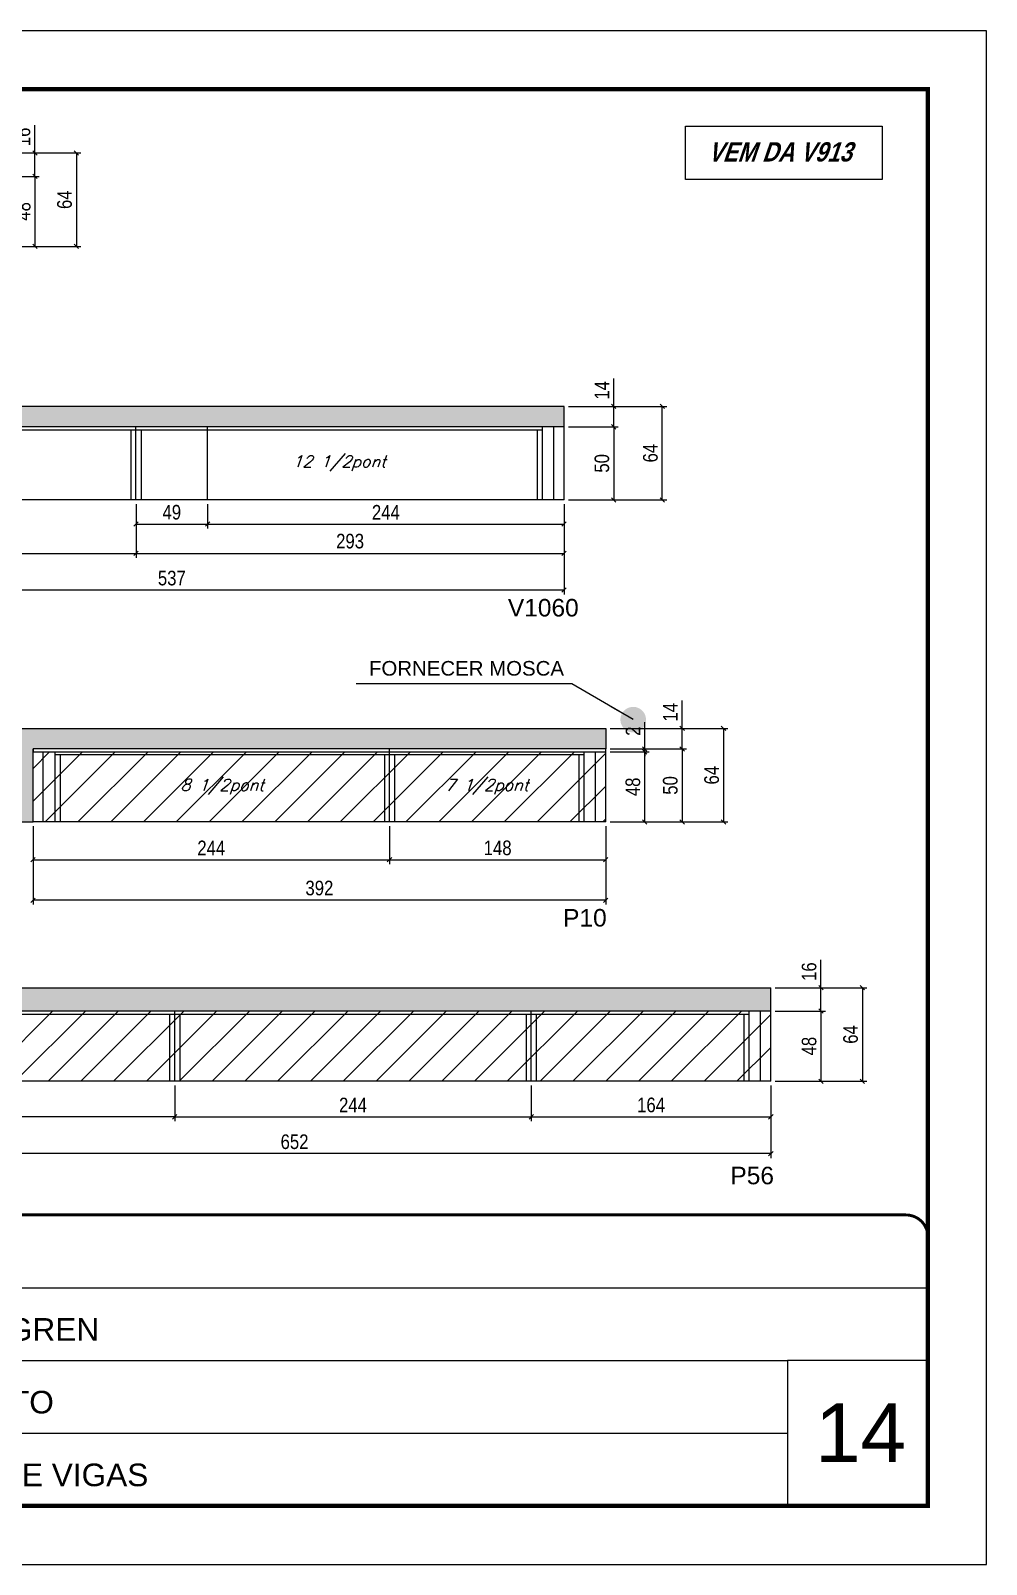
# Model space of a CAD drawing. Extents: x 3309 to 9563, y -2522 to 14608.
# Drawn here: x 5739 to 6393, y 10112 to 11162 of the extents above; entities that cross this region are included whole.
import ezdxf

# ---------------------------------------------------------------- set-up
doc = ezdxf.new("R2010")
doc.units = 0
doc.linetypes.add('CONTINUO', pattern=[0])
doc.linetypes.add('DASHED', pattern=[0.75, 0.5, -0.25])
for name, color, linetype in [('5', 5, 'Continuous'), ('COTA', 241, 'Continuous'), ('NOMENCLATURA', 7, 'Continuous'), ('Painéis', 200, 'Continuous'), ('SARR_2.2x7', 40, 'Continuous'), ('SARR_3.5x7', 81, 'Continuous'), ('texto', 7, 'Continuous')]:
    doc.layers.add(name, color=color, linetype=linetype)
for name, color, linetype, lineweight in [('CARIMBO', 255, 'Continuous', 9), ('Folhas', 255, 'Continuous', 9), ('Hachura', 251, 'Continuous', 9), ('SARRAFO DE PRESSAO', 251, 'DASHED', 9)]:
    doc.layers.add(name, color=color, linetype=linetype, lineweight=lineweight)
doc.styles.add('ARIAL', font='arial.ttf')
doc.styles.add('COTA TECNICA', font='techl___.ttf', dxfattribs={"height": 10})
doc.styles.add('Romans', font='romans.shx')
doc.styles.get("Standard").update_dxf_attribs({"font": 'arial.ttf'})
doc.styles.add('TECNICA', font='techb___.ttf', dxfattribs={"height": 10})
doc.dimstyles.new('3x', dxfattribs={"dimtxt": 10, "dimasz": 5, "dimexe": 7, "dimexo": 5, "dimgap": 4, "dimtad": 1, "dimdec": 4, "dimlfac": 0.333333, "dimdsep": 46, "dimtxsty": 'Standard', "dimblk": 'DOT', "dimcen": 0.09, "dimclrd": 1, "dimclre": 1, "dimclrt": 2, "dimadec": 0, "dimazin": 2, "dimtfac": 1, "dimtdec": 4, "dimtmove": 0, "dimatfit": 3, "dimldrblk": 'DOT', "dimfxl": 1, "dimtolj": 1, "dimtzin": 0, "dimlwd": 9, "dimlwe": 9, "dimarcsym": 0})
doc.dimstyles.new('PAINEL', dxfattribs={"dimtxt": 10, "dimasz": 3, "dimexe": 3, "dimexo": 3, "dimgap": 3, "dimtad": 1, "dimdec": 1, "dimzin": 12, "dimdsep": 46, "dimtxsty": 'COTA TECNICA', "dimblk1": 'OBLIQUE', "dimblk2": 'OBLIQUE', "dimsah": 1, "dimcen": 0.9, "dimclrd": 4, "dimclre": 4, "dimclrt": 240, "dimadec": 1, "dimazin": 3, "dimtfac": 1, "dimtdec": 1, "dimtmove": 0, "dimatfit": 3, "dimfxl": 1, "dimtolj": 1, "dimtzin": 12, "dimarcsym": 0})

# ---------------------------------------------------------------- blocks, each defined once
blk = doc.blocks.new('9999999999')
at = {"color": 30, "linetype": 'CONTINUO'}
for p, q in [((98564.6, 34379.6), (99584, 34379.6)), ((98564.6, 34329.8), (99488, 34329.8)), ((99584, 34329.8), (99488, 34329.8)), ((99488, 34329.8), (99488, 34230.2)), ((98564.6, 34280), (99488, 34280))]:
    blk.add_line(p, q, dxfattribs=at)
at = {"color": 30, "linetype": 'CONTINUO', "const_width": 2}
blk.add_lwpolyline([(99584, 34230.2), (99584, 34414.4, 0.414214), (99569, 34429.4), (98229, 34429.4, 0.414214), (98214, 34414.4), (98214, 34245.2, 0.414214), (98229, 34230.2), (99584, 34230.2)], format="xyb", dxfattribs=at)
at = {"layer": 'Folhas'}
blk.add_lwpolyline([(98139, 34190.2), (99624, 34190.2), (99624, 35240.2), (98139, 35240.2)], close=True, dxfattribs=at)
at = {"layer": 'Folhas', "color": 30, "const_width": 3}
blk.add_lwpolyline([(98214, 34230.2), (99584, 34230.2), (99584, 35200.2), (98214, 35200.2)], close=True, dxfattribs=at)
at = {"color": 7, "linetype": 'Continuous', "ltscale": 5, "style": 'ARIAL'}
for s, p in [('LEAF LOEFGREN', (98837.7, 34343.3)), ('2°PAVIMENTO', (98837.7, 34293.5)), ('LATERAIS DE VIGAS', (98837.7, 34243.7))]:
    blk.add_text(s, height=15.483, dxfattribs=at).set_placement(p)
blk = doc.blocks.new('_Oblique')
at = {"color": 0, "linetype": 'ByBlock', "lineweight": -2}
blk.add_line((-0.5, -0.5), (0.5, 0.5), dxfattribs=at)
blk = doc.blocks.new('*D336')
at = {"layer": 'COTA', "color": 4, "lineweight": -2, "transparency": 16777216}
for p, q in [((5710.4, 11078.4), (5773.1, 11078.4)), ((5770.1, 11078.4), (5770.1, 11014.4)), ((5710.4, 11014.4), (5773.1, 11014.4))]:
    blk.add_line(p, q, dxfattribs=at)
at = {"layer": 'Defpoints', "color": 0, "transparency": 16777216}
for p in [(5707.4, 11078.4, 0), (5707.4, 11014.4, 0), (5770.1, 11014.4)]:
    blk.add_point(p, dxfattribs=at)
at = {"layer": 'COTA', "color": 4, "lineweight": -2, "transparency": 16777216, "xscale": 3, "yscale": 3, "zscale": 3}
for p, rotation in [((5770.1, 11078.4), 90), ((5770.1, 11014.4), 270)]:
    blk.add_blockref('_Oblique', p, dxfattribs=dict(at, rotation=rotation))
at = {"layer": 'COTA', "color": 240, "transparency": 16777216, "insert": (5762, 11046.4), "char_height": 10, "attachment_point": 5, "rotation": 90, "style": 'COTA TECNICA'}
blk.add_mtext('\\A1;64', dxfattribs=at)
blk = doc.blocks.new('*D354')
at = {"layer": 'COTA', "color": 4, "lineweight": -2, "transparency": 16777216}
for p, q in [((5710.4, 11062.4), (5744.7, 11062.4)), ((5741.7, 11062.4), (5741.7, 11014.4)), ((5710.4, 11014.4), (5744.7, 11014.4))]:
    blk.add_line(p, q, dxfattribs=at)
at = {"layer": 'Defpoints', "color": 0, "transparency": 16777216}
for p in [(5707.4, 11062.4, 0), (5707.4, 11014.4, 0), (5741.7, 11014.4)]:
    blk.add_point(p, dxfattribs=at)
at = {"layer": 'COTA', "color": 4, "lineweight": -2, "transparency": 16777216, "xscale": 3, "yscale": 3, "zscale": 3}
for p, rotation in [((5741.7, 11062.4), 90), ((5741.7, 11014.4), 270)]:
    blk.add_blockref('_Oblique', p, dxfattribs=dict(at, rotation=rotation))
at = {"layer": 'COTA', "color": 240, "transparency": 16777216, "insert": (5733.7, 11038.4), "char_height": 10, "attachment_point": 5, "rotation": 90, "style": 'COTA TECNICA'}
blk.add_mtext('\\A1;48', dxfattribs=at)
blk = doc.blocks.new('*D355')
at = {"layer": 'COTA', "color": 4, "lineweight": -2, "transparency": 16777216}
for p, q in [((5741.7, 11078.4), (5741.7, 11097.4)), ((5710.4, 11078.4), (5744.7, 11078.4)), ((5741.7, 11062.4), (5741.7, 11078.4)), ((5710.4, 11062.4), (5744.7, 11062.4))]:
    blk.add_line(p, q, dxfattribs=at)
at = {"layer": 'Defpoints', "color": 0, "transparency": 16777216}
for p in [(5707.4, 11078.4, 0), (5741.7, 11078.4), (5707.4, 11062.4, 0)]:
    blk.add_point(p, dxfattribs=at)
at = {"layer": 'COTA', "color": 4, "lineweight": -2, "transparency": 16777216, "xscale": 3, "yscale": 3, "zscale": 3}
for p, rotation in [((5741.7, 11078.4), 90), ((5741.7, 11062.4), 270)]:
    blk.add_blockref('_Oblique', p, dxfattribs=dict(at, rotation=rotation))
at = {"layer": 'COTA', "color": 240, "transparency": 16777216, "insert": (5733.6, 11089.4), "char_height": 10, "attachment_point": 5, "rotation": 90, "style": 'COTA TECNICA'}
blk.add_mtext('\\A1;16', dxfattribs=at)
blk = doc.blocks.new('*D359')
at = {"layer": 'COTA', "color": 4, "linetype": 'ByBlock', "lineweight": -2, "transparency": 16777216}
for p, q in [((5566.9, 10837.9), (5566.9, 10776.1)), ((6103.9, 10837.9), (6103.9, 10776.1)), ((6103.9, 10779.1), (5566.9, 10779.1))]:
    blk.add_line(p, q, dxfattribs=at)
at = {"layer": 'Defpoints', "color": 0, "linetype": 'ByBlock', "transparency": 16777216}
for p in [(5566.9, 10840.9), (6103.9, 10840.9), (5566.9, 10779.1)]:
    blk.add_point(p, dxfattribs=at)
at = {"layer": 'COTA', "color": 4, "linetype": 'ByBlock', "lineweight": -2, "transparency": 16777216, "xscale": 3, "yscale": 3, "zscale": 3, "rotation": 180}
blk.add_blockref('_Oblique', (5566.9, 10779.1), dxfattribs=at)
at = {"layer": 'COTA', "color": 4, "linetype": 'ByBlock', "lineweight": -2, "transparency": 16777216, "xscale": 3, "yscale": 3, "zscale": 3}
blk.add_blockref('_Oblique', (6103.9, 10779.1), dxfattribs=at)
at = {"layer": 'COTA', "color": 240, "linetype": 'ByBlock', "transparency": 16777216, "insert": (5835.4, 10787.3), "char_height": 10, "attachment_point": 5, "style": 'COTA TECNICA'}
blk.add_mtext('\\A1;537', dxfattribs=at)
blk = doc.blocks.new('*D360')
at = {"layer": 'COTA', "color": 4, "lineweight": -2, "transparency": 16777216}
for p, q in [((5566.9, 10837.9), (5566.9, 10801.3)), ((5810.9, 10837.9), (5810.9, 10801.3)), ((5566.9, 10804.3), (5810.9, 10804.3))]:
    blk.add_line(p, q, dxfattribs=at)
at = {"layer": 'Defpoints', "color": 0, "transparency": 16777216}
for p in [(5566.9, 10840.9), (5810.9, 10840.9), (5810.9, 10804.3)]:
    blk.add_point(p, dxfattribs=at)
at = {"layer": 'COTA', "color": 4, "lineweight": -2, "transparency": 16777216, "xscale": 3, "yscale": 3, "zscale": 3, "rotation": 180}
blk.add_blockref('_Oblique', (5566.9, 10804.3), dxfattribs=at)
at = {"layer": 'COTA', "color": 4, "lineweight": -2, "transparency": 16777216, "xscale": 3, "yscale": 3, "zscale": 3}
blk.add_blockref('_Oblique', (5810.9, 10804.3), dxfattribs=at)
at = {"layer": 'COTA', "color": 240, "transparency": 16777216, "insert": (5688.9, 10812.4), "char_height": 10, "attachment_point": 5, "style": 'COTA TECNICA'}
blk.add_mtext('\\A1;244', dxfattribs=at)
blk = doc.blocks.new('*D361')
at = {"layer": 'COTA', "color": 4, "lineweight": -2, "transparency": 16777216}
for p, q in [((5810.9, 10837.9), (5810.9, 10801.3)), ((6103.9, 10837.9), (6103.9, 10801.3)), ((5810.9, 10804.3), (6103.9, 10804.3))]:
    blk.add_line(p, q, dxfattribs=at)
at = {"layer": 'Defpoints', "color": 0, "transparency": 16777216}
for p in [(5810.9, 10840.9), (6103.9, 10840.9), (6103.9, 10804.3)]:
    blk.add_point(p, dxfattribs=at)
at = {"layer": 'COTA', "color": 4, "lineweight": -2, "transparency": 16777216, "xscale": 3, "yscale": 3, "zscale": 3, "rotation": 180}
blk.add_blockref('_Oblique', (5810.9, 10804.3), dxfattribs=at)
at = {"layer": 'COTA', "color": 4, "lineweight": -2, "transparency": 16777216, "xscale": 3, "yscale": 3, "zscale": 3}
blk.add_blockref('_Oblique', (6103.9, 10804.3), dxfattribs=at)
at = {"layer": 'COTA', "color": 240, "transparency": 16777216, "insert": (5957.4, 10812.6), "char_height": 10, "attachment_point": 5, "style": 'COTA TECNICA'}
blk.add_mtext('\\A1;293', dxfattribs=at)
blk = doc.blocks.new('*D362')
at = {"layer": 'COTA', "color": 4, "lineweight": -2, "transparency": 16777216}
for p, q in [((5810.9, 10837.9), (5810.9, 10821.3)), ((5859.9, 10837.9), (5859.9, 10821.3)), ((5810.9, 10824.3), (5859.9, 10824.3))]:
    blk.add_line(p, q, dxfattribs=at)
at = {"layer": 'Defpoints', "color": 0, "transparency": 16777216}
for p in [(5810.9, 10840.9), (5859.9, 10840.9), (5859.9, 10824.3)]:
    blk.add_point(p, dxfattribs=at)
at = {"layer": 'COTA', "color": 4, "lineweight": -2, "transparency": 16777216, "xscale": 3, "yscale": 3, "zscale": 3, "rotation": 180}
blk.add_blockref('_Oblique', (5810.9, 10824.3), dxfattribs=at)
at = {"layer": 'COTA', "color": 4, "lineweight": -2, "transparency": 16777216, "xscale": 3, "yscale": 3, "zscale": 3}
blk.add_blockref('_Oblique', (5859.9, 10824.3), dxfattribs=at)
at = {"layer": 'COTA', "color": 240, "transparency": 16777216, "insert": (5835.4, 10832.4), "char_height": 10, "attachment_point": 5, "style": 'COTA TECNICA'}
blk.add_mtext('\\A1;49', dxfattribs=at)
blk = doc.blocks.new('*D363')
at = {"layer": 'COTA', "color": 4, "lineweight": -2, "transparency": 16777216}
for p, q in [((5859.9, 10837.9), (5859.9, 10821.3)), ((6103.9, 10837.9), (6103.9, 10821.3)), ((5859.9, 10824.3), (6103.9, 10824.3))]:
    blk.add_line(p, q, dxfattribs=at)
at = {"layer": 'Defpoints', "color": 0, "transparency": 16777216}
for p in [(5859.9, 10840.9), (6103.9, 10840.9), (6103.9, 10824.3)]:
    blk.add_point(p, dxfattribs=at)
at = {"layer": 'COTA', "color": 4, "lineweight": -2, "transparency": 16777216, "xscale": 3, "yscale": 3, "zscale": 3, "rotation": 180}
blk.add_blockref('_Oblique', (5859.9, 10824.3), dxfattribs=at)
at = {"layer": 'COTA', "color": 4, "lineweight": -2, "transparency": 16777216, "xscale": 3, "yscale": 3, "zscale": 3}
blk.add_blockref('_Oblique', (6103.9, 10824.3), dxfattribs=at)
at = {"layer": 'COTA', "color": 240, "transparency": 16777216, "insert": (5981.9, 10832.4), "char_height": 10, "attachment_point": 5, "style": 'COTA TECNICA'}
blk.add_mtext('\\A1;244', dxfattribs=at)
blk = doc.blocks.new('*D364')
at = {"layer": 'COTA', "color": 4, "lineweight": -2, "transparency": 16777216}
for p, q in [((6106.9, 10890.9), (6140.9, 10890.9)), ((6137.9, 10890.9), (6137.9, 10840.9)), ((6106.9, 10840.9), (6140.9, 10840.9))]:
    blk.add_line(p, q, dxfattribs=at)
at = {"layer": 'Defpoints', "color": 0, "transparency": 16777216}
for p in [(6103.9, 10890.9), (6103.9, 10840.9), (6137.9, 10840.9)]:
    blk.add_point(p, dxfattribs=at)
at = {"layer": 'COTA', "color": 4, "lineweight": -2, "transparency": 16777216, "xscale": 3, "yscale": 3, "zscale": 3}
for p, rotation in [((6137.9, 10890.9), 90), ((6137.9, 10840.9), 270)]:
    blk.add_blockref('_Oblique', p, dxfattribs=dict(at, rotation=rotation))
at = {"layer": 'COTA', "color": 240, "transparency": 16777216, "insert": (6129.8, 10865.9), "char_height": 10, "attachment_point": 5, "rotation": 90, "style": 'COTA TECNICA'}
blk.add_mtext('\\A1;50', dxfattribs=at)
blk = doc.blocks.new('*D339')
at = {"layer": 'COTA', "color": 4, "linetype": 'ByBlock', "lineweight": -2, "transparency": 16777216}
for p, q in [((5740.4, 10617.4), (5740.4, 10563.8)), ((6132.4, 10617.4), (6132.4, 10563.8)), ((6132.4, 10566.8), (5740.4, 10566.8))]:
    blk.add_line(p, q, dxfattribs=at)
at = {"layer": 'Defpoints', "color": 0, "linetype": 'ByBlock', "transparency": 16777216}
for p in [(5740.4, 10620.4), (6132.4, 10620.4), (5740.4, 10566.8)]:
    blk.add_point(p, dxfattribs=at)
at = {"layer": 'COTA', "color": 4, "linetype": 'ByBlock', "lineweight": -2, "transparency": 16777216, "xscale": 3, "yscale": 3, "zscale": 3, "rotation": 180}
blk.add_blockref('_Oblique', (5740.4, 10566.8), dxfattribs=at)
at = {"layer": 'COTA', "color": 4, "linetype": 'ByBlock', "lineweight": -2, "transparency": 16777216, "xscale": 3, "yscale": 3, "zscale": 3}
blk.add_blockref('_Oblique', (6132.4, 10566.8), dxfattribs=at)
at = {"layer": 'COTA', "color": 240, "linetype": 'ByBlock', "transparency": 16777216, "insert": (5936.4, 10575.1), "char_height": 10, "attachment_point": 5, "style": 'COTA TECNICA'}
blk.add_mtext('\\A1;392', dxfattribs=at)
blk = doc.blocks.new('*D340')
at = {"layer": 'COTA', "color": 4, "lineweight": -2, "transparency": 16777216}
for p, q in [((5740.4, 10617.4), (5740.4, 10591.5)), ((5984.4, 10617.4), (5984.4, 10591.5)), ((5740.4, 10594.5), (5984.4, 10594.5))]:
    blk.add_line(p, q, dxfattribs=at)
at = {"layer": 'Defpoints', "color": 0, "transparency": 16777216}
for p in [(5740.4, 10620.4), (5984.4, 10620.4), (5984.4, 10594.5)]:
    blk.add_point(p, dxfattribs=at)
at = {"layer": 'COTA', "color": 4, "lineweight": -2, "transparency": 16777216, "xscale": 3, "yscale": 3, "zscale": 3, "rotation": 180}
blk.add_blockref('_Oblique', (5740.4, 10594.5), dxfattribs=at)
at = {"layer": 'COTA', "color": 4, "lineweight": -2, "transparency": 16777216, "xscale": 3, "yscale": 3, "zscale": 3}
blk.add_blockref('_Oblique', (5984.4, 10594.5), dxfattribs=at)
at = {"layer": 'COTA', "color": 240, "transparency": 16777216, "insert": (5862.4, 10602.6), "char_height": 10, "attachment_point": 5, "style": 'COTA TECNICA'}
blk.add_mtext('\\A1;244', dxfattribs=at)
blk = doc.blocks.new('*D341')
at = {"layer": 'COTA', "color": 4, "lineweight": -2, "transparency": 16777216}
for p, q in [((5984.4, 10617.4), (5984.4, 10591.5)), ((6132.4, 10617.4), (6132.4, 10591.5)), ((5984.4, 10594.5), (6132.4, 10594.5))]:
    blk.add_line(p, q, dxfattribs=at)
at = {"layer": 'Defpoints', "color": 0, "transparency": 16777216}
for p in [(5984.4, 10620.4), (6132.4, 10620.4), (6132.4, 10594.5)]:
    blk.add_point(p, dxfattribs=at)
at = {"layer": 'COTA', "color": 4, "lineweight": -2, "transparency": 16777216, "xscale": 3, "yscale": 3, "zscale": 3, "rotation": 180}
blk.add_blockref('_Oblique', (5984.4, 10594.5), dxfattribs=at)
at = {"layer": 'COTA', "color": 4, "lineweight": -2, "transparency": 16777216, "xscale": 3, "yscale": 3, "zscale": 3}
blk.add_blockref('_Oblique', (6132.4, 10594.5), dxfattribs=at)
at = {"layer": 'COTA', "color": 240, "transparency": 16777216, "insert": (6058.4, 10602.6), "char_height": 10, "attachment_point": 5, "style": 'COTA TECNICA'}
blk.add_mtext('\\A1;148', dxfattribs=at)
blk = doc.blocks.new('*D321')
at = {"layer": 'COTA', "color": 4, "lineweight": -2, "transparency": 16777216}
for p, q in [((6135.4, 10684.4), (6216, 10684.4)), ((6213, 10684.4), (6213, 10620.4)), ((6135.4, 10620.4), (6216, 10620.4))]:
    blk.add_line(p, q, dxfattribs=at)
at = {"layer": 'Defpoints', "color": 0, "transparency": 16777216}
for p in [(6132.4, 10684.4, 0), (6132.4, 10620.4, 0), (6213, 10620.4)]:
    blk.add_point(p, dxfattribs=at)
at = {"layer": 'COTA', "color": 4, "lineweight": -2, "transparency": 16777216, "xscale": 3, "yscale": 3, "zscale": 3}
for p, rotation in [((6213, 10684.4), 90), ((6213, 10620.4), 270)]:
    blk.add_blockref('_Oblique', p, dxfattribs=dict(at, rotation=rotation))
at = {"layer": 'COTA', "color": 240, "transparency": 16777216, "insert": (6204.9, 10652.4), "char_height": 10, "attachment_point": 5, "rotation": 90, "style": 'COTA TECNICA'}
blk.add_mtext('\\A1;64', dxfattribs=at)
blk = doc.blocks.new('*D322')
at = {"layer": 'COTA', "color": 4, "lineweight": -2, "transparency": 16777216}
for p, q in [((6135.4, 10670.4), (6187.7, 10670.4)), ((6184.7, 10670.4), (6184.7, 10620.4)), ((6135.4, 10620.4), (6187.7, 10620.4))]:
    blk.add_line(p, q, dxfattribs=at)
at = {"layer": 'Defpoints', "color": 0, "transparency": 16777216}
for p in [(6132.4, 10670.4, 0), (6132.4, 10620.4, 0), (6184.7, 10620.4)]:
    blk.add_point(p, dxfattribs=at)
at = {"layer": 'COTA', "color": 4, "lineweight": -2, "transparency": 16777216, "xscale": 3, "yscale": 3, "zscale": 3}
for p, rotation in [((6184.7, 10670.4), 90), ((6184.7, 10620.4), 270)]:
    blk.add_blockref('_Oblique', p, dxfattribs=dict(at, rotation=rotation))
at = {"layer": 'COTA', "color": 240, "transparency": 16777216, "insert": (6176.6, 10645.4), "char_height": 10, "attachment_point": 5, "rotation": 90, "style": 'COTA TECNICA'}
blk.add_mtext('\\A1;50', dxfattribs=at)
blk = doc.blocks.new('*D323')
at = {"layer": 'COTA', "color": 4, "lineweight": -2, "transparency": 16777216}
for p, q in [((6184.7, 10684.4), (6184.7, 10703.6)), ((6135.4, 10684.4), (6187.7, 10684.4)), ((6184.7, 10670.4), (6184.7, 10684.4)), ((6135.4, 10670.4), (6187.7, 10670.4))]:
    blk.add_line(p, q, dxfattribs=at)
at = {"layer": 'Defpoints', "color": 0, "transparency": 16777216}
for p in [(6132.4, 10684.4, 0), (6184.7, 10684.4), (6132.4, 10670.4, 0)]:
    blk.add_point(p, dxfattribs=at)
at = {"layer": 'COTA', "color": 4, "lineweight": -2, "transparency": 16777216, "xscale": 3, "yscale": 3, "zscale": 3}
for p, rotation in [((6184.7, 10684.4), 90), ((6184.7, 10670.4), 270)]:
    blk.add_blockref('_Oblique', p, dxfattribs=dict(at, rotation=rotation))
at = {"layer": 'COTA', "color": 240, "transparency": 16777216, "insert": (6176.6, 10695.5), "char_height": 10, "attachment_point": 5, "rotation": 90, "style": 'COTA TECNICA'}
blk.add_mtext('\\A1;14', dxfattribs=at)
blk = doc.blocks.new('*D327')
at = {"layer": 'COTA', "color": 4, "linetype": 'ByBlock', "lineweight": -2, "transparency": 16777216}
for p, q in [((5593.4, 10439.9), (5593.4, 10415.5)), ((5837.4, 10439.9), (5837.4, 10415.5)), ((5837.4, 10418.5), (5593.4, 10418.5))]:
    blk.add_line(p, q, dxfattribs=at)
at = {"layer": 'Defpoints', "color": 0, "linetype": 'ByBlock', "transparency": 16777216}
for p in [(5593.4, 10442.9), (5837.4, 10442.9), (5593.4, 10418.5)]:
    blk.add_point(p, dxfattribs=at)
at = {"layer": 'COTA', "color": 4, "linetype": 'ByBlock', "lineweight": -2, "transparency": 16777216, "xscale": 3, "yscale": 3, "zscale": 3, "rotation": 180}
blk.add_blockref('_Oblique', (5593.4, 10418.5), dxfattribs=at)
at = {"layer": 'COTA', "color": 4, "linetype": 'ByBlock', "lineweight": -2, "transparency": 16777216, "xscale": 3, "yscale": 3, "zscale": 3}
blk.add_blockref('_Oblique', (5837.4, 10418.5), dxfattribs=at)
at = {"layer": 'COTA', "color": 240, "linetype": 'ByBlock', "transparency": 16777216, "insert": (5715.4, 10426.6), "char_height": 10, "attachment_point": 5, "style": 'COTA TECNICA'}
blk.add_mtext('\\A1;244', dxfattribs=at)
blk = doc.blocks.new('*D348')
at = {"layer": 'COTA', "color": 4, "linetype": 'ByBlock', "lineweight": -2, "transparency": 16777216}
for p, q in [((5593.4, 10439.9), (5593.4, 10390.3)), ((6245.4, 10439.9), (6245.4, 10390.3)), ((6245.4, 10393.3), (5593.4, 10393.3))]:
    blk.add_line(p, q, dxfattribs=at)
at = {"layer": 'Defpoints', "color": 0, "linetype": 'ByBlock', "transparency": 16777216}
for p in [(5593.4, 10442.9), (6245.4, 10442.9), (5593.4, 10393.3)]:
    blk.add_point(p, dxfattribs=at)
at = {"layer": 'COTA', "color": 4, "linetype": 'ByBlock', "lineweight": -2, "transparency": 16777216, "xscale": 3, "yscale": 3, "zscale": 3, "rotation": 180}
blk.add_blockref('_Oblique', (5593.4, 10393.3), dxfattribs=at)
at = {"layer": 'COTA', "color": 4, "linetype": 'ByBlock', "lineweight": -2, "transparency": 16777216, "xscale": 3, "yscale": 3, "zscale": 3}
blk.add_blockref('_Oblique', (6245.4, 10393.3), dxfattribs=at)
at = {"layer": 'COTA', "color": 240, "linetype": 'ByBlock', "transparency": 16777216, "insert": (5919.4, 10401.4), "char_height": 10, "attachment_point": 5, "style": 'COTA TECNICA'}
blk.add_mtext('\\A1;652', dxfattribs=at)
blk = doc.blocks.new('*D328')
at = {"layer": 'COTA', "color": 4, "lineweight": -2, "transparency": 16777216}
for p, q in [((5837.4, 10439.9), (5837.4, 10415.5)), ((6081.4, 10439.9), (6081.4, 10415.5)), ((5837.4, 10418.5), (6081.4, 10418.5))]:
    blk.add_line(p, q, dxfattribs=at)
at = {"layer": 'Defpoints', "color": 0, "transparency": 16777216}
for p in [(5837.4, 10442.9, 0), (6081.4, 10442.9, 0), (6081.4, 10418.5)]:
    blk.add_point(p, dxfattribs=at)
at = {"layer": 'COTA', "color": 4, "lineweight": -2, "transparency": 16777216, "xscale": 3, "yscale": 3, "zscale": 3, "rotation": 180}
blk.add_blockref('_Oblique', (5837.4, 10418.5), dxfattribs=at)
at = {"layer": 'COTA', "color": 4, "lineweight": -2, "transparency": 16777216, "xscale": 3, "yscale": 3, "zscale": 3}
blk.add_blockref('_Oblique', (6081.4, 10418.5), dxfattribs=at)
at = {"layer": 'COTA', "color": 240, "transparency": 16777216, "insert": (5959.4, 10426.6), "char_height": 10, "attachment_point": 5, "style": 'COTA TECNICA'}
blk.add_mtext('\\A1;244', dxfattribs=at)
blk = doc.blocks.new('*D329')
at = {"layer": 'COTA', "color": 4, "lineweight": -2, "transparency": 16777216}
for p, q in [((6248.4, 10506.9), (6311.1, 10506.9)), ((6308.1, 10506.9), (6308.1, 10442.9)), ((6248.4, 10442.9), (6311.1, 10442.9))]:
    blk.add_line(p, q, dxfattribs=at)
at = {"layer": 'Defpoints', "color": 0, "transparency": 16777216}
for p in [(6245.4, 10506.9, 0), (6245.4, 10442.9, 0), (6308.1, 10442.9)]:
    blk.add_point(p, dxfattribs=at)
at = {"layer": 'COTA', "color": 4, "lineweight": -2, "transparency": 16777216, "xscale": 3, "yscale": 3, "zscale": 3}
for p, rotation in [((6308.1, 10506.9), 90), ((6308.1, 10442.9), 270)]:
    blk.add_blockref('_Oblique', p, dxfattribs=dict(at, rotation=rotation))
at = {"layer": 'COTA', "color": 240, "transparency": 16777216, "insert": (6300, 10474.9), "char_height": 10, "attachment_point": 5, "rotation": 90, "style": 'COTA TECNICA'}
blk.add_mtext('\\A1;64', dxfattribs=at)
blk = doc.blocks.new('*D349')
at = {"layer": 'COTA', "color": 4, "lineweight": -2, "transparency": 16777216}
for p, q in [((6081.4, 10439.9), (6081.4, 10415.5)), ((6245.4, 10439.9), (6245.4, 10415.5)), ((6081.4, 10418.5), (6245.4, 10418.5))]:
    blk.add_line(p, q, dxfattribs=at)
at = {"layer": 'Defpoints', "color": 0, "transparency": 16777216}
for p in [(6081.4, 10442.9, 0), (6245.4, 10442.9, 0), (6245.4, 10418.5)]:
    blk.add_point(p, dxfattribs=at)
at = {"layer": 'COTA', "color": 4, "lineweight": -2, "transparency": 16777216, "xscale": 3, "yscale": 3, "zscale": 3, "rotation": 180}
blk.add_blockref('_Oblique', (6081.4, 10418.5), dxfattribs=at)
at = {"layer": 'COTA', "color": 4, "lineweight": -2, "transparency": 16777216, "xscale": 3, "yscale": 3, "zscale": 3}
blk.add_blockref('_Oblique', (6245.4, 10418.5), dxfattribs=at)
at = {"layer": 'COTA', "color": 240, "transparency": 16777216, "insert": (6163.4, 10426.6), "char_height": 10, "attachment_point": 5, "style": 'COTA TECNICA'}
blk.add_mtext('\\A1;164', dxfattribs=at)
blk = doc.blocks.new('*D350')
at = {"layer": 'COTA', "color": 4, "lineweight": -2, "transparency": 16777216}
for p, q in [((6248.4, 10490.9), (6282.7, 10490.9)), ((6279.7, 10490.9), (6279.7, 10442.9)), ((6248.4, 10442.9), (6282.7, 10442.9))]:
    blk.add_line(p, q, dxfattribs=at)
at = {"layer": 'Defpoints', "color": 0, "transparency": 16777216}
for p in [(6245.4, 10490.9, 0), (6245.4, 10442.9, 0), (6279.7, 10442.9)]:
    blk.add_point(p, dxfattribs=at)
at = {"layer": 'COTA', "color": 4, "lineweight": -2, "transparency": 16777216, "xscale": 3, "yscale": 3, "zscale": 3}
for p, rotation in [((6279.7, 10490.9), 90), ((6279.7, 10442.9), 270)]:
    blk.add_blockref('_Oblique', p, dxfattribs=dict(at, rotation=rotation))
at = {"layer": 'COTA', "color": 240, "transparency": 16777216, "insert": (6271.6, 10466.9), "char_height": 10, "attachment_point": 5, "rotation": 90, "style": 'COTA TECNICA'}
blk.add_mtext('\\A1;48', dxfattribs=at)
blk = doc.blocks.new('*D351')
at = {"layer": 'COTA', "color": 4, "lineweight": -2, "transparency": 16777216}
for p, q in [((6279.7, 10506.9), (6279.7, 10525.9)), ((6248.4, 10506.9), (6282.7, 10506.9)), ((6279.7, 10490.9), (6279.7, 10506.9)), ((6248.4, 10490.9), (6282.7, 10490.9))]:
    blk.add_line(p, q, dxfattribs=at)
at = {"layer": 'Defpoints', "color": 0, "transparency": 16777216}
for p in [(6245.4, 10506.9, 0), (6279.7, 10506.9), (6245.4, 10490.9, 0)]:
    blk.add_point(p, dxfattribs=at)
at = {"layer": 'COTA', "color": 4, "lineweight": -2, "transparency": 16777216, "xscale": 3, "yscale": 3, "zscale": 3}
for p, rotation in [((6279.7, 10506.9), 90), ((6279.7, 10490.9), 270)]:
    blk.add_blockref('_Oblique', p, dxfattribs=dict(at, rotation=rotation))
at = {"layer": 'COTA', "color": 240, "transparency": 16777216, "insert": (6271.6, 10517.9), "char_height": 10, "attachment_point": 5, "rotation": 90, "style": 'COTA TECNICA'}
blk.add_mtext('\\A1;16', dxfattribs=at)
blk = doc.blocks.new('*D367')
at = {"layer": 'COTA', "color": 4, "lineweight": -2, "transparency": 16777216}
for p, q in [((6137.9, 10904.9), (6137.9, 10924)), ((6106.9, 10904.9), (6140.9, 10904.9)), ((6137.9, 10890.9), (6137.9, 10904.9)), ((6106.9, 10890.9), (6140.9, 10890.9))]:
    blk.add_line(p, q, dxfattribs=at)
at = {"layer": 'Defpoints', "color": 0, "transparency": 16777216}
for p in [(6103.9, 10904.9), (6137.9, 10904.9), (6103.9, 10890.9)]:
    blk.add_point(p, dxfattribs=at)
at = {"layer": 'COTA', "color": 4, "lineweight": -2, "transparency": 16777216, "xscale": 3, "yscale": 3, "zscale": 3}
for p, rotation in [((6137.9, 10904.9), 90), ((6137.9, 10890.9), 270)]:
    blk.add_blockref('_Oblique', p, dxfattribs=dict(at, rotation=rotation))
at = {"layer": 'COTA', "color": 240, "transparency": 16777216, "insert": (6129.8, 10915.9), "char_height": 10, "attachment_point": 5, "rotation": 90, "style": 'COTA TECNICA'}
blk.add_mtext('\\A1;14', dxfattribs=at)
blk = doc.blocks.new('*D368')
at = {"layer": 'COTA', "color": 4, "lineweight": -2, "transparency": 16777216}
for p, q in [((6106.9, 10904.9), (6174.1, 10904.9)), ((6171.1, 10840.9), (6171.1, 10904.9)), ((6106.9, 10840.9), (6174.1, 10840.9))]:
    blk.add_line(p, q, dxfattribs=at)
at = {"layer": 'Defpoints', "color": 0, "transparency": 16777216}
for p in [(6103.9, 10904.9), (6171.1, 10904.9), (6103.9, 10840.9)]:
    blk.add_point(p, dxfattribs=at)
at = {"layer": 'COTA', "color": 4, "lineweight": -2, "transparency": 16777216, "xscale": 3, "yscale": 3, "zscale": 3}
for p, rotation in [((6171.1, 10904.9), 90), ((6171.1, 10840.9), 270)]:
    blk.add_blockref('_Oblique', p, dxfattribs=dict(at, rotation=rotation))
at = {"layer": 'COTA', "color": 240, "transparency": 16777216, "insert": (6163, 10872.9), "char_height": 10, "attachment_point": 5, "rotation": 90, "style": 'COTA TECNICA'}
blk.add_mtext('\\A1;64', dxfattribs=at)
blk = doc.blocks.new('*D372')
at = {"layer": 'COTA', "color": 4, "lineweight": -2, "transparency": 16777216}
for p, q in [((6135.4, 10668.4), (6162.1, 10668.4)), ((6159.1, 10620.4), (6159.1, 10668.4)), ((6135.4, 10620.4), (6162.1, 10620.4))]:
    blk.add_line(p, q, dxfattribs=at)
at = {"layer": 'Defpoints', "color": 0, "transparency": 16777216}
for p in [(6132.4, 10668.4, 0), (6159.1, 10668.4), (6132.4, 10620.4, 0)]:
    blk.add_point(p, dxfattribs=at)
at = {"layer": 'COTA', "color": 4, "lineweight": -2, "transparency": 16777216, "xscale": 3, "yscale": 3, "zscale": 3}
for p, rotation in [((6159.1, 10668.4), 90), ((6159.1, 10620.4), 270)]:
    blk.add_blockref('_Oblique', p, dxfattribs=dict(at, rotation=rotation))
at = {"layer": 'COTA', "color": 240, "transparency": 16777216, "insert": (6151, 10644.4), "char_height": 10, "attachment_point": 5, "rotation": 90, "style": 'COTA TECNICA'}
blk.add_mtext('\\A1;48', dxfattribs=at)
blk = doc.blocks.new('*D373')
at = {"layer": 'COTA', "color": 4, "lineweight": -2, "transparency": 16777216}
for p, q in [((6159.1, 10670.4), (6159.1, 10688.6)), ((6135.4, 10670.4), (6162.1, 10670.4)), ((6135.4, 10668.4), (6162.1, 10668.4)), ((6159.1, 10668.4), (6159.1, 10670.4)), ((6159.1, 10668.4), (6159.1, 10665.4))]:
    blk.add_line(p, q, dxfattribs=at)
at = {"layer": 'Defpoints', "color": 0, "transparency": 16777216}
for p in [(6132.4, 10670.4, 0), (6132.4, 10668.4, 0), (6159.1, 10670.4)]:
    blk.add_point(p, dxfattribs=at)
at = {"layer": 'COTA', "color": 4, "lineweight": -2, "transparency": 16777216, "xscale": 3, "yscale": 3, "zscale": 3}
for p, rotation in [((6159.1, 10670.4), 270), ((6159.1, 10668.4), 90)]:
    blk.add_blockref('_Oblique', p, dxfattribs=dict(at, rotation=rotation))
at = {"layer": 'COTA', "color": 240, "transparency": 16777216, "insert": (6151.1, 10682.5), "char_height": 10, "attachment_point": 5, "rotation": 90, "style": 'COTA TECNICA'}
blk.add_mtext('\\A1;2', dxfattribs=at)
blk = doc.blocks.new('_Dot')
at = {"color": 0, "linetype": 'ByBlock', "lineweight": -2}
blk.add_line((-0.5, 0), (-1, 0), dxfattribs=at)
at = {"color": 0, "linetype": 'ByBlock', "const_width": 0.5}
blk.add_lwpolyline([(-0.25, 0, 1), (0.25, 0, 1)], format="xyb", close=True, dxfattribs=at)

msp = doc.modelspace()

# ---------------------------------------------------------------- hatches: boundary and pattern name
at = {"layer": 'COTA'}
h = msp.add_hatch(dxfattribs=at)
h.set_pattern_fill('AR-CONC', color=256, scale=0.03)
h.paths.add_polyline_path([(5536.85, 10840.86), (5566.85, 10840.86), (5566.85, 10890.86), (6103.85, 10890.86), (6103.85, 10904.86), (5049.39, 10904.86), (5049.39, 10890.86), (5536.85, 10890.86)])
h = msp.add_hatch(dxfattribs=at)
h.set_pattern_fill('AR-CONC', color=256, scale=0.03)
h.paths.add_polyline_path([(5740.39, 10670.45), (6132.39, 10670.45), (6132.39, 10684.45), (5710.39, 10684.45), (5710.39, 10644.45), (5049.39, 10644.45), (5049.39, 10627.45), (5710.39, 10627.45), (5710.39, 10620.45), (5740.39, 10620.45)])
h = msp.add_hatch(dxfattribs=at)
h.set_pattern_fill('AR-CONC', color=256, scale=0.03)
h.paths.add_polyline_path([(5563.35, 10442.87), (5593.35, 10442.87), (5593.35, 10490.87), (6245.35, 10490.87), (6245.35, 10506.87), (5049.39, 10506.87), (5049.39, 10492.87), (5215.39, 10492.87), (5215.39, 10490.87), (5215.39, 10442.87), (5245.39, 10442.87), (5245.39, 10492.87), (5563.35, 10492.87)])
at = {"layer": 'Hachura'}
h = msp.add_hatch(dxfattribs=at)
h.set_pattern_fill('ANSI31', color=256, scale=5)
h.paths.add_polyline_path([(5293.39, 11014.41), (5293.39, 11062.41), (5049.39, 11062.41), (5049.39, 11014.41)])
h.paths.add_polyline_path([(5293.39, 11062.41), (5293.39, 11014.41), (5537.39, 11014.41), (5537.39, 11062.41)])
h.paths.add_polyline_path([(5537.39, 11062.41), (5537.39, 11014.41), (5707.39, 11014.41), (5707.39, 11062.41)])
h.paths.add_polyline_path([(5049.39, 10708.45), (5049.39, 10644.45), (5293.39, 10644.45), (5293.39, 10708.45)])
h.paths.add_polyline_path([(5537.39, 10644.45), (5537.39, 10708.45), (5293.39, 10708.45), (5293.39, 10644.45)])
h.paths.add_polyline_path([(5537.39, 10708.45), (5537.39, 10644.45), (5710.39, 10644.45), (5710.39, 10708.45)])
h.paths.add_polyline_path([(5740.39, 10668.45), (5740.39, 10620.45), (5984.39, 10620.45), (5984.39, 10668.45)])
h.paths.add_polyline_path([(5984.39, 10668.45), (5984.39, 10620.45), (6132.39, 10620.45), (6132.39, 10668.45)])
h.paths.add_polyline_path([(6245.35, 10442.87), (6245.35, 10490.87), (6081.35, 10490.87), (6081.35, 10442.87)])
h.paths.add_polyline_path([(5837.35, 10490.87), (5837.35, 10442.87), (6081.35, 10442.87), (6081.35, 10490.87)])
h.paths.add_polyline_path([(5593.35, 10490.87), (5593.35, 10442.87), (5837.35, 10442.87), (5837.35, 10490.87)])
h.paths.add_polyline_path([(5489.39, 10492.87), (5489.39, 10442.87), (5563.35, 10442.87), (5563.35, 10492.87)])
h.paths.add_polyline_path([(5245.39, 10492.87), (5245.39, 10442.87), (5489.39, 10442.87), (5489.39, 10492.87)])
h.paths.add_polyline_path([(5132.39, 10490.87), (5132.39, 10442.87), (5215.39, 10442.87), (5215.39, 10490.87)])
h.paths.add_polyline_path([(5049.39, 10490.87), (5049.39, 10442.87), (5132.39, 10442.87), (5132.39, 10490.87)])

# ---------------------------------------------------------------- linework, layer by layer
at = {"layer": 'COTA'}
for p, q in [((6103.85, 10904.86), (5049.39, 10904.86)), ((6103.85, 10890.86), (6103.85, 10904.86)), ((5710.39, 10684.45), (6132.39, 10684.45)), ((6132.39, 10684.45), (6132.39, 10670.45)), ((5710.39, 10620.45), (5740.39, 10620.45)), ((5049.39, 10506.87), (6245.35, 10506.87)), ((6245.35, 10490.87), (6245.35, 10506.87))]:
    msp.add_line(p, q, dxfattribs=at)
at = {"layer": 'NOMENCLATURA'}
msp.add_lwpolyline([(6187, 11096.72), (6321.54, 11096.72), (6321.54, 11060.26), (6187, 11060.26)], close=True, dxfattribs=at)
at = {"layer": 'Painéis', "linetype": 'ByBlock'}
for p, q in [((6103.85, 10890.86), (5566.85, 10890.86)), ((5810.85, 10840.86), (5810.85, 10890.86)), ((5859.85, 10840.86), (5859.85, 10890.86)), ((6103.85, 10840.86), (6103.85, 10890.86)), ((6103.85, 10840.86), (5566.85, 10840.86)), ((6132.39, 10670.45), (5740.39, 10670.45)), ((5740.39, 10620.45), (5740.39, 10670.45)), ((5984.39, 10620.45), (5984.39, 10670.45)), ((6132.39, 10620.45), (6132.39, 10670.45)), ((6132.39, 10620.45), (5740.39, 10620.45)), ((6245.35, 10490.87), (5593.35, 10490.87)), ((5837.35, 10442.87), (5837.35, 10490.87)), ((6081.35, 10442.87), (6081.35, 10490.87)), ((6245.35, 10442.87), (6245.35, 10490.87)), ((6245.35, 10442.87), (5593.35, 10442.87))]:
    msp.add_line(p, q, dxfattribs=at)
msp.add_lwpolyline([(5740.39, 10668.45), (6132.39, 10668.45), (6132.39, 10670.45), (5740.39, 10670.45)], close=True, dxfattribs=at)
at = {"layer": 'SARR_2.2x7', "linetype": 'Continuous'}
for p, q in [((5810.85, 10888.66), (5581.85, 10888.66)), ((6088.85, 10888.66), (5810.85, 10888.66)), ((6096.85, 10840.86), (6096.85, 10890.86)), ((5747.39, 10620.45), (5747.39, 10668.45)), ((6125.39, 10620.45), (6125.39, 10668.45)), ((5984.39, 10666.25), (5755.39, 10666.25)), ((6117.39, 10666.25), (5984.39, 10666.25)), ((6238.35, 10442.87), (6238.35, 10490.87)), ((5837.35, 10488.67), (5608.35, 10488.67)), ((6081.35, 10488.67), (5837.35, 10488.67)), ((6230.35, 10488.67), (6081.35, 10488.67))]:
    msp.add_line(p, q, dxfattribs=at)
at = {"layer": 'SARR_3.5x7'}
for p, q in [((5807.35, 10888.66), (5807.35, 10840.86)), ((5814.35, 10888.66), (5814.35, 10840.86)), ((6085.35, 10888.66), (6085.35, 10840.86)), ((6088.85, 10890.86), (6088.85, 10840.86)), ((5755.39, 10668.45), (5755.39, 10620.45)), ((6117.39, 10668.45), (6117.39, 10620.45)), ((5758.89, 10666.25), (5758.89, 10620.45)), ((5980.89, 10666.25), (5980.89, 10620.45)), ((5987.89, 10666.25), (5987.89, 10620.45)), ((6113.89, 10666.25), (6113.89, 10620.45)), ((6230.35, 10490.87), (6230.35, 10442.87)), ((5833.85, 10488.67), (5833.85, 10442.87)), ((5840.85, 10488.67), (5840.85, 10442.87)), ((6077.85, 10488.67), (6077.85, 10442.87)), ((6084.85, 10488.67), (6084.85, 10442.87)), ((6226.85, 10488.67), (6226.85, 10442.87))]:
    msp.add_line(p, q, dxfattribs=at)

# ---------------------------------------------------------------- block references
at = {"layer": 'SARRAFO DE PRESSAO', "color": 6, "linetype": 'ByBlock'}
msp.add_blockref('9999999999', (-93231.11, -24078.07), dxfattribs=at)

# ---------------------------------------------------------------- texts
at = {"layer": '5', "linetype": 'Continuous'}
for s, rotation, p in [('V1060', 0.00004, (6065.42, 10761.08)), ('P10', 359.99996, (6103.23, 10548.81)), ('P56', 359.99996, (6217.71, 10372.33))]:
    msp.add_text(s, height=12, rotation=rotation, dxfattribs=at).set_placement(p)
at = {"layer": 'CARIMBO', "style": 'ARIAL'}
for s, height, p in [('FORNECER MOSCA', 10, (5970.34, 10720.58, 0)), ('14', 40, (6275.73, 10182.28))]:
    msp.add_text(s, height=height, dxfattribs=at).set_placement(p)
at = {"layer": 'NOMENCLATURA', "insert": (6251.44, 11085.76, 0), "char_height": 13.2, "width": 300.2766, "attachment_point": 2, "style": 'TECNICA'}
msp.add_mtext('{\\Q19;VEM DA V913}', dxfattribs=at)
at = {"layer": 'texto', "color": 2, "char_height": 8, "attachment_point": 5, "style": 'Romans'}
for s, insert in [('{\\Q19;\\C256;12 1/2pont}', (5949.85, 10865.86)), ('{\\Q19;\\C256;8 1/2pont}', (5869.89, 10644.45)), ('{\\Q19;\\C256;7 1/2pont}', (6050.89, 10644.45))]:
    msp.add_mtext(s, dxfattribs=dict(at, insert=insert))

# ---------------------------------------------------------------- dimensions: what is measured, and where the dimension line sits
at = {"layer": 'COTA'}
for base, p1, p2, picture, middle in [((5741.75, 11078.41, 0), (5707.39, 11062.41), (5707.39, 11078.41), '*D355', (5733.64, 11089.41, 0)), ((5770.11, 11014.41, 0), (5707.39, 11078.41), (5707.39, 11014.41), '*D336', (5762.01, 11046.41, 0)), ((5741.75, 11014.41, 0), (5707.39, 11062.41), (5707.39, 11014.41), '*D354', (5733.65, 11038.41, 0)), ((6137.88, 10904.86), (6103.85, 10890.86), (6103.85, 10904.86), '*D367', (6129.81, 10915.91)), ((6171.14, 10904.86), (6103.85, 10840.86), (6103.85, 10904.86), '*D368', (6163.03, 10872.86)), ((6137.88, 10840.86), (6103.85, 10890.86), (6103.85, 10840.86), '*D364', (6129.77, 10865.86)), ((6184.68, 10684.45, 0), (6132.39, 10670.45), (6132.39, 10684.45), '*D323', (6176.61, 10695.5, 0)), ((6159.14, 10670.45, 0), (6132.39, 10668.45), (6132.39, 10670.45), '*D373', (6151.14, 10682.5, 0)), ((6213.04, 10620.45, 0), (6132.39, 10684.45), (6132.39, 10620.45), '*D321', (6204.94, 10652.45, 0)), ((6184.68, 10620.45, 0), (6132.39, 10670.45), (6132.39, 10620.45), '*D322', (6176.57, 10645.45, 0)), ((6159.14, 10668.45, 0), (6132.39, 10620.45), (6132.39, 10668.45), '*D372', (6151.04, 10644.45, 0)), ((6279.71, 10506.87, 0), (6245.35, 10490.87), (6245.35, 10506.87), '*D351', (6271.61, 10517.88, 0)), ((6308.07, 10442.87, 0), (6245.35, 10506.87), (6245.35, 10442.87), '*D329', (6299.97, 10474.87, 0)), ((6279.71, 10442.87, 0), (6245.35, 10490.87), (6245.35, 10442.87), '*D350', (6271.61, 10466.87, 0))]:
    dim = msp.add_linear_dim(base=base, p1=p1, p2=p2, angle=90, dimstyle='PAINEL', dxfattribs=at)
    dim.commit()
    dim.dimension.update_dxf_attribs({"geometry": picture, "text_midpoint": middle})
at = {"layer": 'COTA', "linetype": 'ByBlock'}
for base, p1, p2, picture, middle in [((5566.85, 10779.1), (6103.85, 10840.86), (5566.85, 10840.86), '*D359', (5835.35, 10787.32)), ((5740.39, 10566.82), (6132.39, 10620.45), (5740.39, 10620.45), '*D339', (5936.39, 10575.07)), ((5593.35, 10393.26), (6245.35, 10442.87), (5593.35, 10442.87), '*D348', (5919.35, 10401.37))]:
    dim = msp.add_linear_dim(base=base, p1=p1, p2=p2, angle=180, dimstyle='PAINEL', dxfattribs=at)
    dim.commit()
    dim.dimension.update_dxf_attribs({"geometry": picture, "text_midpoint": middle})
at = {"layer": 'COTA'}
for base, p1, p2, picture, middle in [((5810.85, 10804.35), (5566.85, 10840.86), (5810.85, 10840.86), '*D360', (5688.85, 10812.42)), ((5859.85, 10824.34), (5810.85, 10840.86), (5859.85, 10840.86), '*D362', (5835.35, 10832.44)), ((5984.39, 10594.53), (5740.39, 10620.45), (5984.39, 10620.45), '*D340', (5862.39, 10602.6)), ((6081.35, 10418.51, 0), (5837.35, 10442.87), (6081.35, 10442.87), '*D328', (5959.35, 10426.59, 0)), ((6245.35, 10418.51, 0), (6081.35, 10442.87), (6245.35, 10442.87), '*D349', (6163.35, 10426.61, 0))]:
    dim = msp.add_linear_dim(base=base, p1=p1, p2=p2, dimstyle='PAINEL', dxfattribs=at)
    dim.commit()
    dim.dimension.update_dxf_attribs({"geometry": picture, "text_midpoint": middle})
for base, p1, p2, picture, middle in [((6103.85, 10804.35), (5810.85, 10840.86), (6103.85, 10840.86), '*D361', (5957.35, 10812.6)), ((6103.85, 10824.34), (5859.85, 10840.86), (6103.85, 10840.86), '*D363', (5981.85, 10832.41)), ((6132.39, 10594.53), (5984.39, 10620.45), (6132.39, 10620.45), '*D341', (6058.39, 10602.63))]:
    dim = msp.add_linear_dim(base=base, p1=p1, p2=p2, dimstyle='PAINEL', override={"dimtmove": 1}, dxfattribs=at)
    dim.commit()
    dim.dimension.update_dxf_attribs({"geometry": picture, "text_midpoint": middle})
at = {"layer": 'COTA', "linetype": 'ByBlock'}
dim = msp.add_linear_dim(base=(5593.35, 10418.51), p1=(5837.35, 10442.87), p2=(5593.35, 10442.87), angle=180, dimstyle='PAINEL', override={"dimtmove": 1}, dxfattribs=at)
dim.commit()
dim.dimension.update_dxf_attribs({"geometry": '*D327', "text_midpoint": (5715.35, 10426.59)})

# ---------------------------------------------------------------- leaders
at = {"layer": 'Hachura'}
msp.add_leader([(6151.19, 10690.43, 0), (6109.08, 10714.86, 0), (5961.63, 10714.86, 0)], dimstyle='3x', override={"dimasz": 17.5, "dimgap": 4, "dimtad": 0}, dxfattribs=at)

doc.saveas('drawing.dxf')
